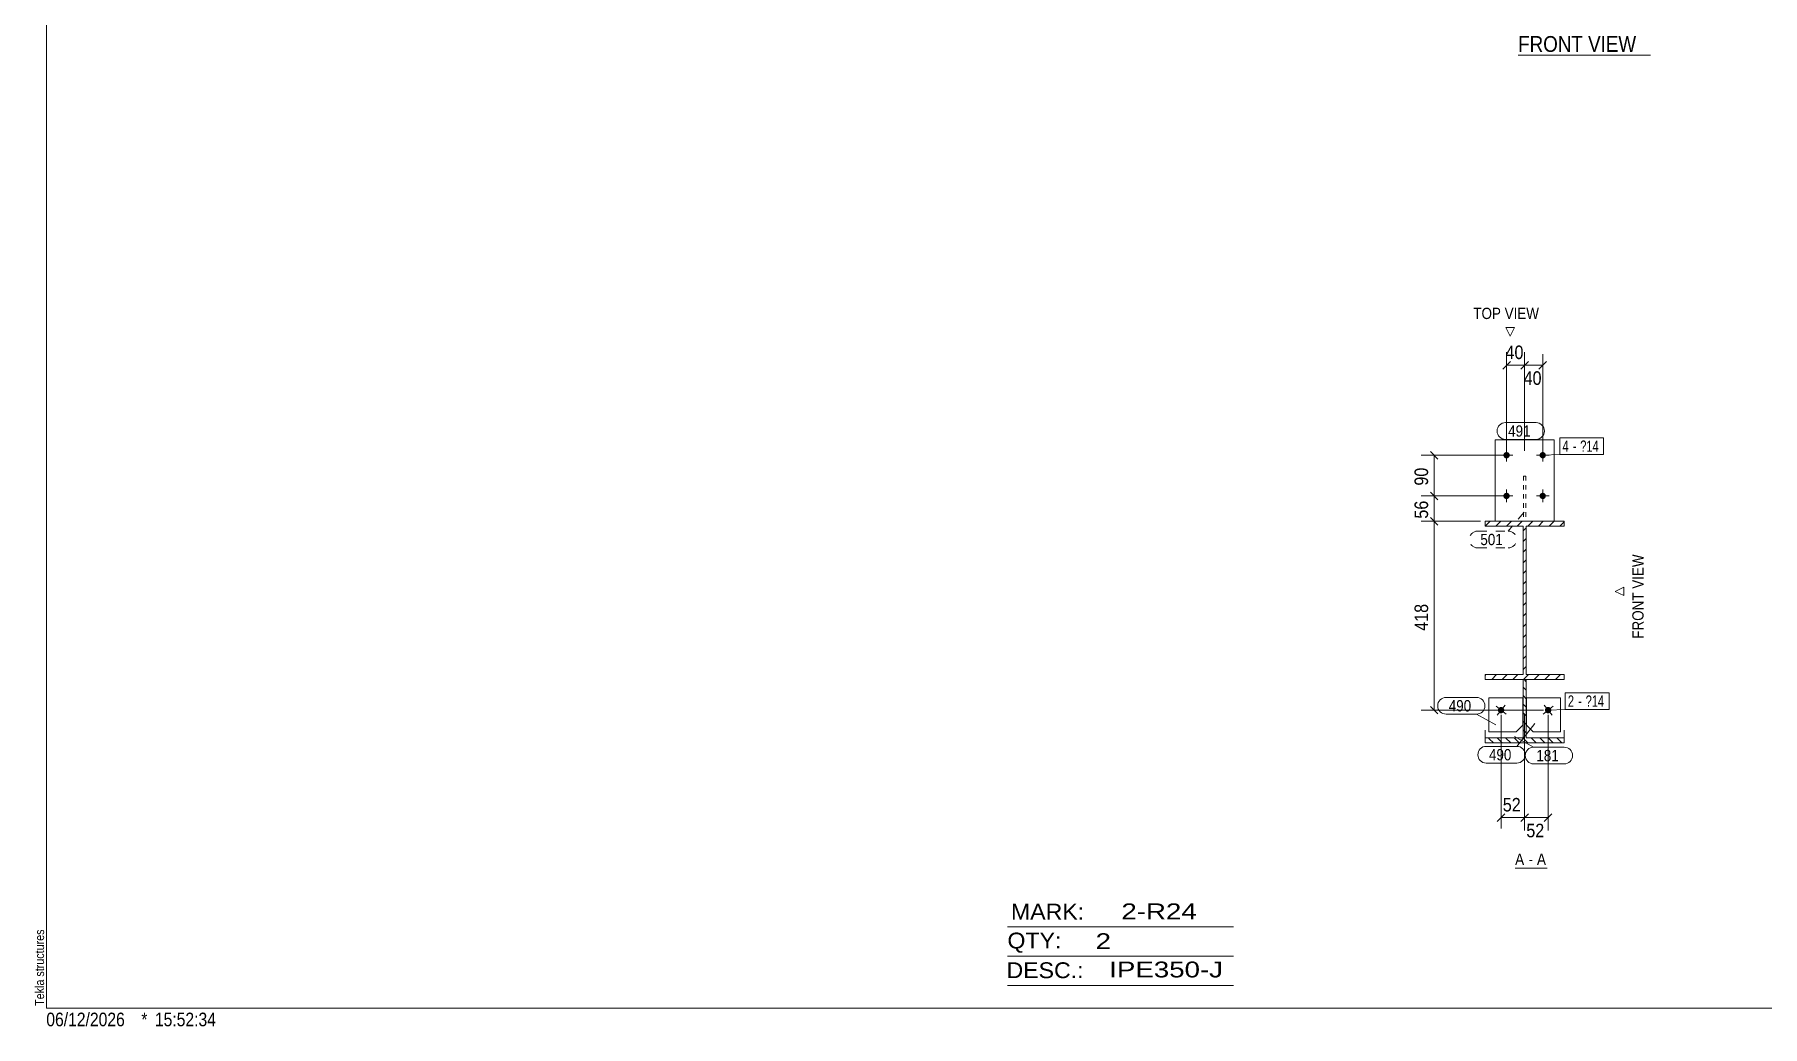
# Model space of a CAD drawing. Header units: millimetres. Extents: x 2 to 825, y 1 to 579.
# Drawn here: x 2.4 to 384.4, y 1 to 220.2 of the extents above; entities that cross this region are included whole.
import ezdxf

# ---------------------------------------------------------------- set-up
doc = ezdxf.new("R2010")
doc.units = ezdxf.units.MM
for name, pattern in [('XKITLINE00', [0]), ('XKITLINE01', [4, 1, -1, 1, -1]), ('XKITLINE02', [4, 2, -2])]:
    doc.linetypes.add(name, pattern=pattern)
for name, color, linetype, lineweight in [('Bolt', 3, 'Continuous', 0), ('BoltMark', 7, 'Continuous', 0), ('Dimensions', 7, 'Continuous', 0), ('DrawingSheet', 5, 'Continuous', 0), ('OtherObjectType', 7, 'Continuous', 0), ('Part', 2, 'Continuous', 0), ('PartMark', 7, 'Continuous', 0)]:
    doc.layers.add(name, color=color, linetype=linetype, lineweight=lineweight)
doc.styles.add('ARIAL', font='ARIAL.TTF')
doc.styles.add('ARIAL_NARROW', font='ARIALN.TTF')

# ---------------------------------------------------------------- blocks, each defined once
blk = doc.blocks.new('*A2')
at = {"layer": 'Part', "color": 7, "linetype": 'XKITLINE00', "lineweight": 0}
for p, q in [((323.1, 111.52), (324.2, 112.62)), ((323.1, 111.52), (323.1, 111.52)), ((325.45, 111.52), (326.55, 112.62)), ((327.81, 111.52), (328.91, 112.62)), ((330.17, 111.52), (331.27, 112.62)), ((331.5, 110.49), (332.2, 111.19)), ((332.53, 111.52), (333.63, 112.62)), ((334.88, 111.52), (335.98, 112.62)), ((337.24, 111.52), (338.34, 112.62)), ((339.6, 111.52), (340.6, 112.52)), ((331.5, 108.14), (332.2, 108.84)), ((331.5, 105.78), (332.2, 106.48)), ((331.5, 103.42), (332.2, 104.12)), ((331.5, 101.06), (332.2, 101.76)), ((331.5, 98.71), (332.2, 99.41)), ((331.5, 96.35), (332.2, 97.05)), ((331.5, 93.99), (332.2, 94.69)), ((331.5, 91.63), (332.2, 92.33)), ((331.5, 89.28), (332.2, 89.98)), ((331.5, 86.92), (332.2, 87.62)), ((331.5, 84.56), (332.2, 85.26)), ((331.5, 82.21), (332.2, 82.91)), ((331.5, 79.85), (332.2, 80.55)), ((323.1, 78.52), (323.3, 78.72)), ((324.56, 77.62), (325.66, 78.72)), ((326.91, 77.62), (328.01, 78.72)), ((329.27, 77.62), (330.37, 78.72)), ((331.63, 77.62), (332.73, 78.72)), ((333.98, 77.62), (335.08, 78.72)), ((336.34, 77.62), (337.44, 78.72)), ((338.7, 77.62), (339.8, 78.72))]:
    blk.add_line(p, q, dxfattribs=at)
blk = doc.blocks.new('*A3')
at = {"layer": 'Part', "color": 7, "linetype": 'XKITLINE00', "lineweight": 0}
for p, q in [((332.2, 77.16), (331.73, 77.62)), ((332.2, 75.27), (331.5, 75.97)), ((332.2, 73.39), (331.5, 74.09)), ((331.59, 72.1), (331.5, 72.2)), ((332.2, 69.61), (331.5, 70.31)), ((332.2, 71.5), (331.59, 72.1)), ((332.2, 67.72), (331.5, 68.42)), ((332.2, 65.84), (331.5, 66.54)), ((324.04, 64.55), (323.87, 64.73)), ((324.98, 63.61), (324.04, 64.55)), ((326.87, 63.61), (325.76, 64.73)), ((328.76, 63.61), (327.64, 64.73)), ((330.65, 63.61), (329.53, 64.73)), ((332.53, 63.61), (331.42, 64.73)), ((334.42, 63.61), (333.31, 64.73)), ((336.31, 63.61), (335.19, 64.73)), ((338.19, 63.61), (337.08, 64.73)), ((340.08, 63.61), (338.97, 64.73))]:
    blk.add_line(p, q, dxfattribs=at)
blk = doc.blocks.new('*A56')
at = {"layer": 'Bolt'}
blk.add_hatch(color=3, dxfattribs=at).paths.add_polyline_path([(326.19, 70.34), (326.16, 70.36), (326.14, 70.38), (326.12, 70.41), (326.09, 70.43), (326.07, 70.46), (326.06, 70.49), (326.04, 70.52), (326.02, 70.55), (326.01, 70.58), (325.99, 70.61), (325.98, 70.65), (325.97, 70.68), (325.96, 70.71), (325.96, 70.75), (325.95, 70.78), (325.95, 70.81), (325.95, 70.85), (325.95, 70.88), (325.95, 70.92), (325.95, 70.95), (325.96, 70.98), (325.96, 71.02), (325.97, 71.05), (325.98, 71.08), (325.99, 71.12), (326.01, 71.15), (326.02, 71.18), (326.04, 71.21), (326.05, 71.24), (326.07, 71.27), (326.09, 71.3), (326.12, 71.32), (326.14, 71.35), (326.16, 71.37), (326.19, 71.4), (326.21, 71.42), (326.24, 71.44), (326.27, 71.46), (326.3, 71.47), (326.33, 71.49), (326.36, 71.51), (326.39, 71.52), (326.43, 71.53), (326.46, 71.54), (326.49, 71.55), (326.52, 71.56), (326.56, 71.56), (326.59, 71.56), (326.63, 71.57), (326.66, 71.57), (326.7, 71.56), (326.73, 71.56), (326.76, 71.56), (326.8, 71.55), (326.83, 71.54), (326.86, 71.53), (326.9, 71.52), (326.93, 71.51), (326.96, 71.49), (326.99, 71.48), (327.02, 71.46), (327.05, 71.44), (327.08, 71.42), (327.1, 71.4), (327.13, 71.37), (327.15, 71.35), (327.18, 71.32), (327.2, 71.3), (327.22, 71.27), (327.24, 71.24), (327.25, 71.21), (327.27, 71.18), (327.29, 71.15), (327.3, 71.12), (327.31, 71.09), (327.32, 71.05), (327.33, 71.02), (327.34, 70.99), (327.34, 70.95), (327.34, 70.92), (327.35, 70.88), (327.35, 70.85), (327.34, 70.82), (327.34, 70.78), (327.34, 70.75), (327.33, 70.71), (327.32, 70.68), (327.31, 70.65), (327.3, 70.62), (327.29, 70.58), (327.27, 70.55), (327.26, 70.52), (327.24, 70.49), (327.22, 70.46), (327.2, 70.44), (327.18, 70.41), (327.15, 70.38), (327.13, 70.36), (327.1, 70.34), (327.08, 70.32), (327.05, 70.29), (327.02, 70.28), (326.99, 70.26), (326.96, 70.24), (326.93, 70.23), (326.9, 70.21), (326.87, 70.2), (326.83, 70.19), (326.8, 70.18), (326.77, 70.18), (326.73, 70.17), (326.7, 70.17), (326.66, 70.17), (326.63, 70.17), (326.6, 70.17), (326.56, 70.17), (326.53, 70.18), (326.49, 70.18), (326.46, 70.19), (326.43, 70.2), (326.4, 70.21), (326.36, 70.23), (326.33, 70.24), (326.3, 70.26), (326.27, 70.27), (326.24, 70.29), (326.22, 70.31)], flags=17)
at = {"layer": 'Bolt', "color": 3, "linetype": 'XKITLINE00', "lineweight": 0}
for p, q in [((327.75, 70.01), (325.54, 71.73)), ((325.79, 69.76), (327.51, 71.97))]:
    blk.add_line(p, q, dxfattribs=at)
blk = doc.blocks.new('*A57')
at = {"layer": 'Bolt'}
blk.add_hatch(color=3, dxfattribs=at).paths.add_polyline_path([(336.64, 71.44), (336.67, 71.46), (336.7, 71.48), (336.73, 71.49), (336.76, 71.51), (336.8, 71.52), (336.83, 71.53), (336.86, 71.54), (336.89, 71.55), (336.93, 71.56), (336.96, 71.56), (337, 71.56), (337.03, 71.57), (337.06, 71.57), (337.1, 71.56), (337.13, 71.56), (337.17, 71.56), (337.2, 71.55), (337.23, 71.54), (337.27, 71.53), (337.3, 71.52), (337.33, 71.51), (337.36, 71.49), (337.39, 71.47), (337.42, 71.46), (337.45, 71.44), (337.48, 71.42), (337.5, 71.4), (337.53, 71.37), (337.55, 71.35), (337.58, 71.32), (337.6, 71.3), (337.62, 71.27), (337.64, 71.24), (337.66, 71.21), (337.67, 71.18), (337.69, 71.15), (337.7, 71.12), (337.71, 71.08), (337.72, 71.05), (337.73, 71.02), (337.74, 70.98), (337.74, 70.95), (337.74, 70.92), (337.75, 70.88), (337.75, 70.85), (337.74, 70.81), (337.74, 70.78), (337.74, 70.75), (337.73, 70.71), (337.72, 70.68), (337.71, 70.65), (337.7, 70.61), (337.69, 70.58), (337.67, 70.55), (337.65, 70.52), (337.64, 70.49), (337.62, 70.46), (337.6, 70.43), (337.58, 70.41), (337.55, 70.38), (337.53, 70.36), (337.5, 70.34), (337.48, 70.31), (337.45, 70.29), (337.42, 70.27), (337.39, 70.26), (337.36, 70.24), (337.33, 70.23), (337.3, 70.21), (337.26, 70.2), (337.23, 70.19), (337.2, 70.18), (337.16, 70.18), (337.13, 70.17), (337.1, 70.17), (337.06, 70.17), (337.03, 70.17), (336.99, 70.17), (336.96, 70.17), (336.92, 70.18), (336.89, 70.18), (336.86, 70.19), (336.83, 70.2), (336.79, 70.21), (336.76, 70.23), (336.73, 70.24), (336.7, 70.26), (336.67, 70.28), (336.64, 70.29), (336.61, 70.32), (336.59, 70.34), (336.56, 70.36), (336.54, 70.38), (336.52, 70.41), (336.49, 70.44), (336.47, 70.46), (336.45, 70.49), (336.44, 70.52), (336.42, 70.55), (336.41, 70.58), (336.39, 70.62), (336.38, 70.65), (336.37, 70.68), (336.36, 70.71), (336.36, 70.75), (336.35, 70.78), (336.35, 70.82), (336.35, 70.85), (336.35, 70.88), (336.35, 70.92), (336.35, 70.95), (336.36, 70.99), (336.36, 71.02), (336.37, 71.05), (336.38, 71.09), (336.39, 71.12), (336.41, 71.15), (336.42, 71.18), (336.44, 71.21), (336.46, 71.24), (336.47, 71.27), (336.49, 71.3), (336.52, 71.32), (336.54, 71.35), (336.56, 71.37), (336.59, 71.4), (336.62, 71.42)], flags=17)
at = {"layer": 'Bolt', "color": 3, "linetype": 'XKITLINE00', "lineweight": 0}
for p, q in [((335.94, 70.01), (338.15, 71.73)), ((336.19, 71.97), (337.91, 69.76))]:
    blk.add_line(p, q, dxfattribs=at)
blk = doc.blocks.new('*A58')
at = {"layer": 'Bolt'}
for points in [[(328.55, 127.19), (328.54, 127.15), (328.54, 127.12), (328.53, 127.09), (328.52, 127.05), (328.52, 127.02), (328.5, 126.99), (328.49, 126.95), (328.48, 126.92), (328.46, 126.89), (328.45, 126.86), (328.43, 126.83), (328.41, 126.81), (328.39, 126.78), (328.36, 126.75), (328.34, 126.73), (328.32, 126.7), (328.29, 126.68), (328.26, 126.66), (328.23, 126.64), (328.21, 126.62), (328.18, 126.6), (328.15, 126.59), (328.11, 126.58), (328.08, 126.56), (328.05, 126.55), (328.02, 126.54), (327.98, 126.54), (327.95, 126.53), (327.91, 126.53), (327.88, 126.52), (327.85, 126.52), (327.81, 126.52), (327.78, 126.53), (327.74, 126.53), (327.71, 126.54), (327.68, 126.54), (327.64, 126.55), (327.61, 126.56), (327.58, 126.58), (327.55, 126.59), (327.52, 126.6), (327.49, 126.62), (327.46, 126.64), (327.43, 126.66), (327.4, 126.68), (327.38, 126.7), (327.35, 126.73), (327.33, 126.75), (327.3, 126.78), (327.28, 126.81), (327.26, 126.83), (327.25, 126.86), (327.23, 126.89), (327.21, 126.92), (327.2, 126.95), (327.19, 126.99), (327.18, 127.02), (327.17, 127.05), (327.16, 127.09), (327.15, 127.12), (327.15, 127.15), (327.15, 127.19), (327.15, 127.22), (327.15, 127.26), (327.15, 127.29), (327.15, 127.32), (327.16, 127.36), (327.17, 127.39), (327.18, 127.43), (327.19, 127.46), (327.2, 127.49), (327.21, 127.52), (327.23, 127.55), (327.25, 127.58), (327.26, 127.61), (327.28, 127.64), (327.3, 127.67), (327.33, 127.69), (327.35, 127.72), (327.38, 127.74), (327.4, 127.76), (327.43, 127.78), (327.46, 127.8), (327.49, 127.82), (327.52, 127.84), (327.55, 127.86), (327.58, 127.87), (327.61, 127.88), (327.64, 127.89), (327.68, 127.9), (327.71, 127.91), (327.74, 127.91), (327.78, 127.92), (327.81, 127.92), (327.85, 127.92), (327.88, 127.92), (327.91, 127.92), (327.95, 127.91), (327.98, 127.91), (328.02, 127.9), (328.05, 127.89), (328.08, 127.88), (328.11, 127.87), (328.15, 127.86), (328.18, 127.84), (328.21, 127.82), (328.23, 127.8), (328.26, 127.78), (328.29, 127.76), (328.32, 127.74), (328.34, 127.72), (328.36, 127.69), (328.39, 127.67), (328.41, 127.64), (328.43, 127.61), (328.45, 127.58), (328.46, 127.55), (328.48, 127.52), (328.49, 127.49), (328.5, 127.46), (328.52, 127.43), (328.52, 127.39), (328.53, 127.36), (328.54, 127.32), (328.54, 127.29), (328.55, 127.26), (328.55, 127.22)], [(336.55, 127.19), (336.54, 127.15), (336.54, 127.12), (336.53, 127.09), (336.52, 127.05), (336.52, 127.02), (336.5, 126.99), (336.49, 126.95), (336.48, 126.92), (336.46, 126.89), (336.45, 126.86), (336.43, 126.83), (336.41, 126.81), (336.39, 126.78), (336.36, 126.75), (336.34, 126.73), (336.32, 126.7), (336.29, 126.68), (336.26, 126.66), (336.23, 126.64), (336.21, 126.62), (336.18, 126.6), (336.15, 126.59), (336.11, 126.58), (336.08, 126.56), (336.05, 126.55), (336.02, 126.54), (335.98, 126.54), (335.95, 126.53), (335.91, 126.53), (335.88, 126.52), (335.85, 126.52), (335.81, 126.52), (335.78, 126.53), (335.74, 126.53), (335.71, 126.54), (335.68, 126.54), (335.64, 126.55), (335.61, 126.56), (335.58, 126.58), (335.55, 126.59), (335.52, 126.6), (335.49, 126.62), (335.46, 126.64), (335.43, 126.66), (335.4, 126.68), (335.38, 126.7), (335.35, 126.73), (335.33, 126.75), (335.3, 126.78), (335.28, 126.81), (335.26, 126.83), (335.25, 126.86), (335.23, 126.89), (335.21, 126.92), (335.2, 126.95), (335.19, 126.99), (335.18, 127.02), (335.17, 127.05), (335.16, 127.09), (335.15, 127.12), (335.15, 127.15), (335.15, 127.19), (335.15, 127.22), (335.15, 127.26), (335.15, 127.29), (335.15, 127.32), (335.16, 127.36), (335.17, 127.39), (335.18, 127.43), (335.19, 127.46), (335.2, 127.49), (335.21, 127.52), (335.23, 127.55), (335.25, 127.58), (335.26, 127.61), (335.28, 127.64), (335.3, 127.67), (335.33, 127.69), (335.35, 127.72), (335.38, 127.74), (335.4, 127.76), (335.43, 127.78), (335.46, 127.8), (335.49, 127.82), (335.52, 127.84), (335.55, 127.86), (335.58, 127.87), (335.61, 127.88), (335.64, 127.89), (335.68, 127.9), (335.71, 127.91), (335.74, 127.91), (335.78, 127.92), (335.81, 127.92), (335.85, 127.92), (335.88, 127.92), (335.91, 127.92), (335.95, 127.91), (335.98, 127.91), (336.02, 127.9), (336.05, 127.89), (336.08, 127.88), (336.11, 127.87), (336.15, 127.86), (336.18, 127.84), (336.21, 127.82), (336.23, 127.8), (336.26, 127.78), (336.29, 127.76), (336.32, 127.74), (336.34, 127.72), (336.36, 127.69), (336.39, 127.67), (336.41, 127.64), (336.43, 127.61), (336.45, 127.58), (336.46, 127.55), (336.48, 127.52), (336.49, 127.49), (336.5, 127.46), (336.52, 127.43), (336.52, 127.39), (336.53, 127.36), (336.54, 127.32), (336.54, 127.29), (336.55, 127.26), (336.55, 127.22)], [(328.55, 118.19), (328.54, 118.15), (328.54, 118.12), (328.53, 118.09), (328.52, 118.05), (328.52, 118.02), (328.5, 117.99), (328.49, 117.95), (328.48, 117.92), (328.46, 117.89), (328.45, 117.86), (328.43, 117.83), (328.41, 117.81), (328.39, 117.78), (328.36, 117.75), (328.34, 117.73), (328.32, 117.7), (328.29, 117.68), (328.26, 117.66), (328.23, 117.64), (328.21, 117.62), (328.18, 117.6), (328.15, 117.59), (328.11, 117.58), (328.08, 117.56), (328.05, 117.55), (328.02, 117.54), (327.98, 117.54), (327.95, 117.53), (327.91, 117.53), (327.88, 117.52), (327.85, 117.52), (327.81, 117.52), (327.78, 117.53), (327.74, 117.53), (327.71, 117.54), (327.68, 117.54), (327.64, 117.55), (327.61, 117.56), (327.58, 117.58), (327.55, 117.59), (327.52, 117.6), (327.49, 117.62), (327.46, 117.64), (327.43, 117.66), (327.4, 117.68), (327.38, 117.7), (327.35, 117.73), (327.33, 117.75), (327.3, 117.78), (327.28, 117.81), (327.26, 117.83), (327.25, 117.86), (327.23, 117.89), (327.21, 117.92), (327.2, 117.95), (327.19, 117.99), (327.18, 118.02), (327.17, 118.05), (327.16, 118.09), (327.15, 118.12), (327.15, 118.15), (327.15, 118.19), (327.15, 118.22), (327.15, 118.26), (327.15, 118.29), (327.15, 118.32), (327.16, 118.36), (327.17, 118.39), (327.18, 118.43), (327.19, 118.46), (327.2, 118.49), (327.21, 118.52), (327.23, 118.55), (327.25, 118.58), (327.26, 118.61), (327.28, 118.64), (327.3, 118.67), (327.33, 118.69), (327.35, 118.72), (327.38, 118.74), (327.4, 118.76), (327.43, 118.78), (327.46, 118.8), (327.49, 118.82), (327.52, 118.84), (327.55, 118.86), (327.58, 118.87), (327.61, 118.88), (327.64, 118.89), (327.68, 118.9), (327.71, 118.91), (327.74, 118.91), (327.78, 118.92), (327.81, 118.92), (327.85, 118.92), (327.88, 118.92), (327.91, 118.92), (327.95, 118.91), (327.98, 118.91), (328.02, 118.9), (328.05, 118.89), (328.08, 118.88), (328.11, 118.87), (328.15, 118.86), (328.18, 118.84), (328.21, 118.82), (328.23, 118.8), (328.26, 118.78), (328.29, 118.76), (328.32, 118.74), (328.34, 118.72), (328.36, 118.69), (328.39, 118.67), (328.41, 118.64), (328.43, 118.61), (328.45, 118.58), (328.46, 118.55), (328.48, 118.52), (328.49, 118.49), (328.5, 118.46), (328.52, 118.43), (328.52, 118.39), (328.53, 118.36), (328.54, 118.32), (328.54, 118.29), (328.55, 118.26), (328.55, 118.22)], [(336.55, 118.19), (336.54, 118.15), (336.54, 118.12), (336.53, 118.09), (336.52, 118.05), (336.52, 118.02), (336.5, 117.99), (336.49, 117.95), (336.48, 117.92), (336.46, 117.89), (336.45, 117.86), (336.43, 117.83), (336.41, 117.81), (336.39, 117.78), (336.36, 117.75), (336.34, 117.73), (336.32, 117.7), (336.29, 117.68), (336.26, 117.66), (336.23, 117.64), (336.21, 117.62), (336.18, 117.6), (336.15, 117.59), (336.11, 117.58), (336.08, 117.56), (336.05, 117.55), (336.02, 117.54), (335.98, 117.54), (335.95, 117.53), (335.91, 117.53), (335.88, 117.52), (335.85, 117.52), (335.81, 117.52), (335.78, 117.53), (335.74, 117.53), (335.71, 117.54), (335.68, 117.54), (335.64, 117.55), (335.61, 117.56), (335.58, 117.58), (335.55, 117.59), (335.52, 117.6), (335.49, 117.62), (335.46, 117.64), (335.43, 117.66), (335.4, 117.68), (335.38, 117.7), (335.35, 117.73), (335.33, 117.75), (335.3, 117.78), (335.28, 117.81), (335.26, 117.83), (335.25, 117.86), (335.23, 117.89), (335.21, 117.92), (335.2, 117.95), (335.19, 117.99), (335.18, 118.02), (335.17, 118.05), (335.16, 118.09), (335.15, 118.12), (335.15, 118.15), (335.15, 118.19), (335.15, 118.22), (335.15, 118.26), (335.15, 118.29), (335.15, 118.32), (335.16, 118.36), (335.17, 118.39), (335.18, 118.43), (335.19, 118.46), (335.2, 118.49), (335.21, 118.52), (335.23, 118.55), (335.25, 118.58), (335.26, 118.61), (335.28, 118.64), (335.3, 118.67), (335.33, 118.69), (335.35, 118.72), (335.38, 118.74), (335.4, 118.76), (335.43, 118.78), (335.46, 118.8), (335.49, 118.82), (335.52, 118.84), (335.55, 118.86), (335.58, 118.87), (335.61, 118.88), (335.64, 118.89), (335.68, 118.9), (335.71, 118.91), (335.74, 118.91), (335.78, 118.92), (335.81, 118.92), (335.85, 118.92), (335.88, 118.92), (335.91, 118.92), (335.95, 118.91), (335.98, 118.91), (336.02, 118.9), (336.05, 118.89), (336.08, 118.88), (336.11, 118.87), (336.15, 118.86), (336.18, 118.84), (336.21, 118.82), (336.23, 118.8), (336.26, 118.78), (336.29, 118.76), (336.32, 118.74), (336.34, 118.72), (336.36, 118.69), (336.39, 118.67), (336.41, 118.64), (336.43, 118.61), (336.45, 118.58), (336.46, 118.55), (336.48, 118.52), (336.49, 118.49), (336.5, 118.46), (336.52, 118.43), (336.52, 118.39), (336.53, 118.36), (336.54, 118.32), (336.54, 118.29), (336.55, 118.26), (336.55, 118.22)]]:
    blk.add_hatch(color=3, dxfattribs=at).paths.add_polyline_path(points, flags=17)
at = {"layer": 'Bolt', "color": 3, "linetype": 'XKITLINE00', "lineweight": 0}
for p, q in [((329.25, 127.22), (326.45, 127.22)), ((327.85, 128.62), (327.85, 125.82)), ((337.25, 127.22), (334.45, 127.22)), ((335.85, 128.62), (335.85, 125.82)), ((327.85, 119.62), (327.85, 116.82)), ((335.85, 119.62), (335.85, 116.82)), ((329.25, 118.22), (326.45, 118.22)), ((337.25, 118.22), (334.45, 118.22))]:
    blk.add_line(p, q, dxfattribs=at)
blk = doc.blocks.new('*A59')
at = {"layer": 'Part', "color": 2, "linetype": 'XKITLINE00', "lineweight": 0}
for p, q in [((323.1, 111.52), (323.1, 112.62)), ((323.1, 112.62), (340.6, 112.62)), ((331.5, 111.52), (323.1, 111.52)), ((331.5, 78.72), (331.5, 111.52)), ((340.6, 111.52), (332.2, 111.52)), ((332.2, 111.52), (332.2, 78.72)), ((340.6, 112.62), (340.6, 111.52)), ((323.1, 77.62), (323.1, 78.72)), ((323.1, 78.72), (331.5, 78.72)), ((340.6, 77.62), (323.1, 77.62)), ((332.2, 78.72), (340.6, 78.72)), ((340.6, 78.72), (340.6, 77.62))]:
    blk.add_line(p, q, dxfattribs=at)
blk = doc.blocks.new('*A60')
at = {"layer": 'Part', "color": 2, "linetype": 'XKITLINE00', "lineweight": 0}
for p, q in [((331.45, 73.57), (323.95, 73.57)), ((323.95, 73.57), (323.95, 66.07)), ((331.45, 67.57), (331.45, 73.57)), ((323.95, 66.07), (329.95, 66.07)), ((329.95, 66.07), (331.45, 67.57))]:
    blk.add_line(p, q, dxfattribs=at)
blk = doc.blocks.new('*A61')
at = {"layer": 'Part', "color": 2, "linetype": 'XKITLINE00', "lineweight": 0}
for p, q in [((332.25, 67.57), (332.25, 73.57)), ((332.25, 73.57), (339.75, 73.57)), ((339.75, 73.57), (339.75, 66.07)), ((333.75, 66.07), (332.25, 67.57)), ((339.75, 66.07), (333.75, 66.07))]:
    blk.add_line(p, q, dxfattribs=at)
blk = doc.blocks.new('*A62')
at = {"layer": 'Part', "color": 7, "linetype": 'XKITLINE01', "lineweight": 0}
for p, q in [((332.1, 122.62), (331.6, 122.62)), ((331.6, 122.62), (331.6, 112.62)), ((332.1, 122.62), (332.1, 112.62)), ((332.1, 112.62), (331.6, 112.62))]:
    blk.add_line(p, q, dxfattribs=at)
blk = doc.blocks.new('*A63')
at = {"layer": 'Part', "color": 2, "linetype": 'XKITLINE00', "lineweight": 0}
for p, q in [((325.35, 112.62), (325.35, 130.62)), ((325.35, 130.62), (338.35, 130.62)), ((338.35, 112.62), (338.35, 130.62))]:
    blk.add_line(p, q, dxfattribs=at)
at = {"layer": 'Part', "color": 7, "linetype": 'XKITLINE01', "lineweight": 0}
blk.add_line((325.35, 112.62), (338.35, 112.62), dxfattribs=at)
blk = doc.blocks.new('*A64')
at = {"layer": 'Part', "color": 2, "linetype": 'XKITLINE00', "lineweight": 0}
for p, q in [((331.5, 64.73), (331.5, 77.62)), ((331.5, 77.62), (332.2, 77.62)), ((332.2, 77.62), (332.2, 77.62)), ((332.2, 77.62), (332.2, 64.73)), ((323.1, 63.61), (323.1, 66.41)), ((340.6, 66.41), (340.6, 63.61)), ((323.1, 64.73), (331.5, 64.73)), ((340.6, 63.61), (323.1, 63.61)), ((332.2, 64.73), (340.6, 64.73))]:
    blk.add_line(p, q, dxfattribs=at)
blk = doc.blocks.new('*A65')
at = {"layer": 'DrawingSheet', "color": 5, "linetype": 'XKITLINE00', "lineweight": 0}
for p, q in [((5, 579), (5, 5)), ((5, 5), (825, 5))]:
    blk.add_line(p, q, dxfattribs=at)
at = {"layer": 'DrawingSheet', "color": 5, "style": 'ARIAL', "width": 0.85}
blk.add_text('Tekla structures', height=2, rotation=90, dxfattribs=at).set_placement((4.5, 5.5))
blk = doc.blocks.new('*A69')
at = {"layer": 'OtherObjectType', "color": 6, "linetype": 'XKITLINE00', "lineweight": 0}
for p, q in [((217.5, 23), (267.5, 23)), ((217.5, 16.5), (267.5, 16.5)), ((217.5, 10), (267.5, 10))]:
    blk.add_line(p, q, dxfattribs=at)
at = {"layer": 'OtherObjectType', "color": 6, "style": 'ARIAL_NARROW'}
for s, width, p in [('MARK:', 1.275, (218.27, 24.58)), ('2-R24', 1.525501, (242.69, 24.65)), ('QTY:', 1.275, (217.5, 18.19)), ('2', 1.525501, (236.99, 18.05)), ('IPE350-J', 1.525501, (240, 11.79)), ('DESC.:', 1.275, (217.29, 11.63))]:
    blk.add_text(s, height=3.5, dxfattribs=dict(at, width=width)).set_placement(p)
blk = doc.blocks.new('*A72')
at = {"layer": 'OtherObjectType', "color": 7, "style": 'ARIAL_NARROW', "width": 1.008832}
for s, p in [('06/12/2026', (4.99, 1)), ('*', (26, 1)), ('15:52:34', (29, 1))]:
    blk.add_text(s, height=3, dxfattribs=at).set_placement(p)
blk = doc.blocks.new('*A100')
at = {"layer": 'OtherObjectType', "color": 7, "linetype": 'XKITLINE00', "lineweight": 0}
blk.add_line((330.41, 215.62), (359.71, 215.62), dxfattribs=at)
at = {"layer": 'OtherObjectType', "color": 7, "style": 'ARIAL', "width": 0.85}
blk.add_text('FRONT VIEW', height=3.5, dxfattribs=at).set_placement((330.41, 216.37))
blk = doc.blocks.new('*A150')
at = {"layer": 'Dimensions', "color": 7, "linetype": 'XKITLINE00', "lineweight": 0}
for p, q in [((322.1, 112.62), (309, 112.62)), ((311, 113.47), (312.69, 111.77)), ((311.85, 70.87), (311.85, 112.62)), ((336.05, 70.87), (309, 70.87)), ((311, 71.71), (312.69, 70.02))]:
    blk.add_line(p, q, dxfattribs=at)
at = {"layer": 'Dimensions', "color": 3}
for p in [(311.85, 112.62), (311.85, 70.87)]:
    blk.add_point(p, dxfattribs=at)
at = {"layer": 'Dimensions', "color": 3, "style": 'ARIAL', "width": 0.85}
blk.add_text('418', height=3, rotation=90.0002, dxfattribs=at).set_placement((310.5, 88.41))
blk = doc.blocks.new('*A151')
at = {"layer": 'Dimensions', "color": 7, "linetype": 'XKITLINE00', "lineweight": 0}
for p, q in [((311, 119.07), (312.69, 117.37)), ((326.85, 118.22), (309, 118.22)), ((311.85, 112.62), (311.85, 118.22)), ((322.1, 112.62), (309, 112.62)), ((311, 113.47), (312.69, 111.77))]:
    blk.add_line(p, q, dxfattribs=at)
at = {"layer": 'Dimensions', "color": 3}
for p in [(311.85, 118.22), (311.85, 112.62)]:
    blk.add_point(p, dxfattribs=at)
at = {"layer": 'Dimensions', "color": 3, "style": 'ARIAL', "width": 0.85}
blk.add_text('56', height=3, rotation=90.0002, dxfattribs=at).set_placement((310.5, 113.2))
blk = doc.blocks.new('*A152')
at = {"layer": 'Dimensions', "color": 7, "linetype": 'XKITLINE00', "lineweight": 0}
for p, q in [((326.85, 127.22), (309, 127.22)), ((311, 128.07), (312.69, 126.37)), ((311.85, 118.22), (311.85, 127.22)), ((311, 119.07), (312.69, 117.37)), ((326.85, 118.22), (309, 118.22))]:
    blk.add_line(p, q, dxfattribs=at)
at = {"layer": 'Dimensions', "color": 3}
for p in [(311.85, 127.22), (311.85, 118.22)]:
    blk.add_point(p, dxfattribs=at)
at = {"layer": 'Dimensions', "color": 3, "style": 'ARIAL', "width": 0.85}
blk.add_text('90', height=3, rotation=90.0002, dxfattribs=at).set_placement((310.5, 120.5))
blk = doc.blocks.new('*A153')
at = {"layer": 'Dimensions', "color": 7, "linetype": 'XKITLINE00', "lineweight": 0}
for p, q in [((326.65, 69.87), (326.65, 44.72)), ((331.85, 69.87), (331.85, 44.72)), ((327.49, 47.97), (325.8, 46.27)), ((326.65, 47.12), (331.85, 47.12)), ((332.69, 47.97), (331, 46.27))]:
    blk.add_line(p, q, dxfattribs=at)
at = {"layer": 'Dimensions', "color": 3}
for p in [(326.65, 47.12), (331.85, 47.12)]:
    blk.add_point(p, dxfattribs=at)
at = {"layer": 'Dimensions', "color": 3, "style": 'ARIAL', "width": 0.85}
blk.add_text('52', height=3, dxfattribs=at).set_placement((327.02, 48.47))
blk = doc.blocks.new('*A154')
at = {"layer": 'Dimensions', "color": 7, "linetype": 'XKITLINE00', "lineweight": 0}
for p, q in [((331.85, 69.87), (331.85, 44.27)), ((337.05, 69.87), (337.05, 44.27)), ((332.69, 47.97), (331, 46.27)), ((331.85, 47.12), (337.05, 47.12)), ((337.89, 47.97), (336.2, 46.27))]:
    blk.add_line(p, q, dxfattribs=at)
at = {"layer": 'Dimensions', "color": 3}
for p in [(331.85, 47.12), (337.05, 47.12)]:
    blk.add_point(p, dxfattribs=at)
at = {"layer": 'Dimensions', "color": 3, "style": 'ARIAL', "width": 0.85}
blk.add_text('52', height=3, dxfattribs=at).set_placement((332.22, 42.77))
blk = doc.blocks.new('*A155')
at = {"layer": 'Dimensions', "color": 7, "linetype": 'XKITLINE00', "lineweight": 0}
for p, q in [((327.85, 128.22), (327.85, 149.97)), ((331.85, 128.22), (331.85, 149.97)), ((328.69, 147.97), (327, 146.27)), ((327.85, 147.12), (331.85, 147.12)), ((332.69, 147.97), (331, 146.27))]:
    blk.add_line(p, q, dxfattribs=at)
at = {"layer": 'Dimensions', "color": 3}
for p in [(327.85, 147.12), (331.85, 147.12)]:
    blk.add_point(p, dxfattribs=at)
at = {"layer": 'Dimensions', "color": 3, "style": 'ARIAL', "width": 0.85}
blk.add_text('40', height=3, dxfattribs=at).set_placement((327.62, 148.47))
blk = doc.blocks.new('*A156')
at = {"layer": 'Dimensions', "color": 7, "linetype": 'XKITLINE00', "lineweight": 0}
for p, q in [((331.85, 128.22), (331.85, 149.52)), ((335.85, 128.22), (335.85, 149.52)), ((332.69, 147.97), (331, 146.27)), ((331.85, 147.12), (335.85, 147.12)), ((336.69, 147.97), (335, 146.27))]:
    blk.add_line(p, q, dxfattribs=at)
at = {"layer": 'Dimensions', "color": 3}
for p in [(331.85, 147.12), (335.85, 147.12)]:
    blk.add_point(p, dxfattribs=at)
at = {"layer": 'Dimensions', "color": 3, "style": 'ARIAL', "width": 0.85}
blk.add_text('40', height=3, dxfattribs=at).set_placement((331.62, 142.77))
blk = doc.blocks.new('*A157')
at = {"layer": 'BoltMark', "color": 7, "linetype": 'XKITLINE00', "lineweight": 0}
for p, q in [((340.81, 74.72), (350.5, 74.72)), ((340.81, 71.02), (340.81, 74.72)), ((350.5, 71.02), (350.5, 74.72)), ((337.05, 70.87), (340.81, 71.02)), ((340.81, 71.02), (350.5, 71.02))]:
    blk.add_line(p, q, dxfattribs=at)
at = {"layer": 'BoltMark', "color": 3, "style": 'ARIAL_NARROW', "width": 0.85}
for s, p in [('2', (341.41, 71.62)), ('-', (343.68, 71.62)), ('?14', (345.34, 71.62))]:
    blk.add_text(s, height=2.5, dxfattribs=at).set_placement(p)
blk = doc.blocks.new('*A158')
at = {"layer": 'BoltMark', "color": 7, "linetype": 'XKITLINE00', "lineweight": 0}
for p, q in [((339.61, 131.07), (349.3, 131.07)), ((339.61, 127.37), (339.61, 131.07)), ((349.3, 127.37), (349.3, 131.07)), ((335.85, 127.22), (339.61, 127.37)), ((339.61, 127.37), (349.3, 127.37))]:
    blk.add_line(p, q, dxfattribs=at)
at = {"layer": 'BoltMark', "color": 3, "style": 'ARIAL_NARROW', "width": 0.85}
for s, p in [('4', (340.21, 127.97)), ('?14', (344.14, 127.97)), ('-', (342.48, 127.97))]:
    blk.add_text(s, height=2.5, dxfattribs=at).set_placement(p)
blk = doc.blocks.new('*A159')
at = {"layer": 'PartMark', "color": 7, "linetype": 'XKITLINE00', "lineweight": 0}
for p, q in [((314.47, 73.69), (321.23, 73.69)), ((314.47, 69.99), (321.23, 69.99)), ((325.48, 67.6), (321.23, 69.99))]:
    blk.add_line(p, q, dxfattribs=at)
for centre, start, end in [((314.47, 71.84), 90, 270), ((321.23, 71.84), 270, 90)]:
    blk.add_arc(centre, 1.85, start, end, dxfattribs=at)
at = {"layer": 'PartMark', "color": 3, "style": 'ARIAL', "width": 0.85}
blk.add_text('490', height=2.5, dxfattribs=at).set_placement((315.07, 70.59))
blk = doc.blocks.new('*A160')
at = {"layer": 'PartMark', "color": 7, "linetype": 'XKITLINE00', "lineweight": 0}
for p, q in [((334.13, 67.95), (330.13, 62.87)), ((323.36, 62.87), (330.13, 62.87)), ((323.36, 59.17), (330.13, 59.17))]:
    blk.add_line(p, q, dxfattribs=at)
for centre, start, end in [((323.36, 61.02), 90, 270), ((330.13, 61.02), 270, 90)]:
    blk.add_arc(centre, 1.85, start, end, dxfattribs=at)
at = {"layer": 'PartMark', "color": 3, "style": 'ARIAL', "width": 0.85}
blk.add_text('490', height=2.5, dxfattribs=at).set_placement((323.96, 59.77))
blk = doc.blocks.new('*A161')
at = {"layer": 'PartMark', "color": 7, "linetype": 'XKITLINE02', "lineweight": 0}
for p, q in [((331.73, 114.65), (328.23, 110.44)), ((321.46, 110.44), (328.23, 110.44)), ((321.46, 106.74), (328.23, 106.74))]:
    blk.add_line(p, q, dxfattribs=at)
for centre, start, end in [((321.46, 108.59), 90, 270), ((328.23, 108.59), 270, 90)]:
    blk.add_arc(centre, 1.85, start, end, dxfattribs=at)
at = {"layer": 'PartMark', "color": 3, "style": 'ARIAL', "width": 0.85}
blk.add_text('501', height=2.5, dxfattribs=at).set_placement((322.06, 107.34))
blk = doc.blocks.new('*A162')
at = {"layer": 'PartMark', "color": 7, "linetype": 'XKITLINE00', "lineweight": 0}
for p, q in [((327.6, 134.42), (334.36, 134.42)), ((327.6, 130.72), (334.36, 130.72))]:
    blk.add_line(p, q, dxfattribs=at)
for centre, start, end in [((327.6, 132.57), 90, 270), ((334.36, 132.57), 270, 90)]:
    blk.add_arc(centre, 1.85, start, end, dxfattribs=at)
at = {"layer": 'PartMark', "color": 3, "style": 'ARIAL', "width": 0.85}
blk.add_text('491', height=2.5, dxfattribs=at).set_placement((328.2, 131.32))
blk = doc.blocks.new('*A163')
at = {"layer": 'PartMark', "color": 7, "linetype": 'XKITLINE00', "lineweight": 0}
for p, q in [((329.6, 65.08), (333.84, 62.68)), ((333.84, 62.68), (340.6, 62.68)), ((333.84, 58.98), (340.6, 58.98))]:
    blk.add_line(p, q, dxfattribs=at)
for centre, start, end in [((333.84, 60.83), 90, 270), ((340.6, 60.83), 270, 90)]:
    blk.add_arc(centre, 1.85, start, end, dxfattribs=at)
at = {"layer": 'PartMark', "color": 3, "style": 'ARIAL', "width": 0.85}
blk.add_text('181', height=2.5, dxfattribs=at).set_placement((334.44, 59.58))
blk = doc.blocks.new('*A164')
at = {"layer": 'OtherObjectType', "color": 7, "linetype": 'XKITLINE00', "lineweight": 0}
for p, q in [((328.65, 153.57), (327.71, 155.45)), ((327.71, 155.45), (329.59, 155.45)), ((329.59, 155.45), (328.65, 153.57)), ((328.65, 153.57), (328.65, 153.57)), ((351.9, 97.12), (353.78, 98.06)), ((353.78, 96.18), (351.9, 97.12)), ((351.9, 97.12), (351.9, 97.12)), ((353.78, 98.06), (353.78, 96.18)), ((329.75, 35.92), (336.8, 35.92))]:
    blk.add_line(p, q, dxfattribs=at)
at = {"layer": 'OtherObjectType', "color": 7, "style": 'ARIAL', "width": 0.85}
for s, p in [('TOP VIEW', (320.5, 157.32)), ('A', (329.75, 36.67)), ('A', (334.58, 36.67)), ('-', (332.72, 36.67))]:
    blk.add_text(s, height=2.5, dxfattribs=at).set_placement(p)
blk.add_text('FRONT VIEW', height=2.5, rotation=90, dxfattribs=at).set_placement((358.15, 86.66))

msp = doc.modelspace()

# ---------------------------------------------------------------- block references
at = {"lineweight": 0}
for name in ['*A65', '*A100', '*A155', '*A156', '*A162', '*A63', '*A158', '*A152', '*A58', '*A62', '*A151', '*A161', '*A150', '*A2', '*A59', '*A64', '*A3', '*A159', '*A60', '*A61', '*A157', '*A56', '*A153', '*A154', '*A57', '*A160', '*A163', '*A69', '*A72']:
    msp.add_blockref(name, (0, 0), dxfattribs=at)
at = {"layer": 'OtherObjectType', "lineweight": 0}
msp.add_blockref('*A164', (0, 0), dxfattribs=at)

doc.saveas('drawing.dxf')
